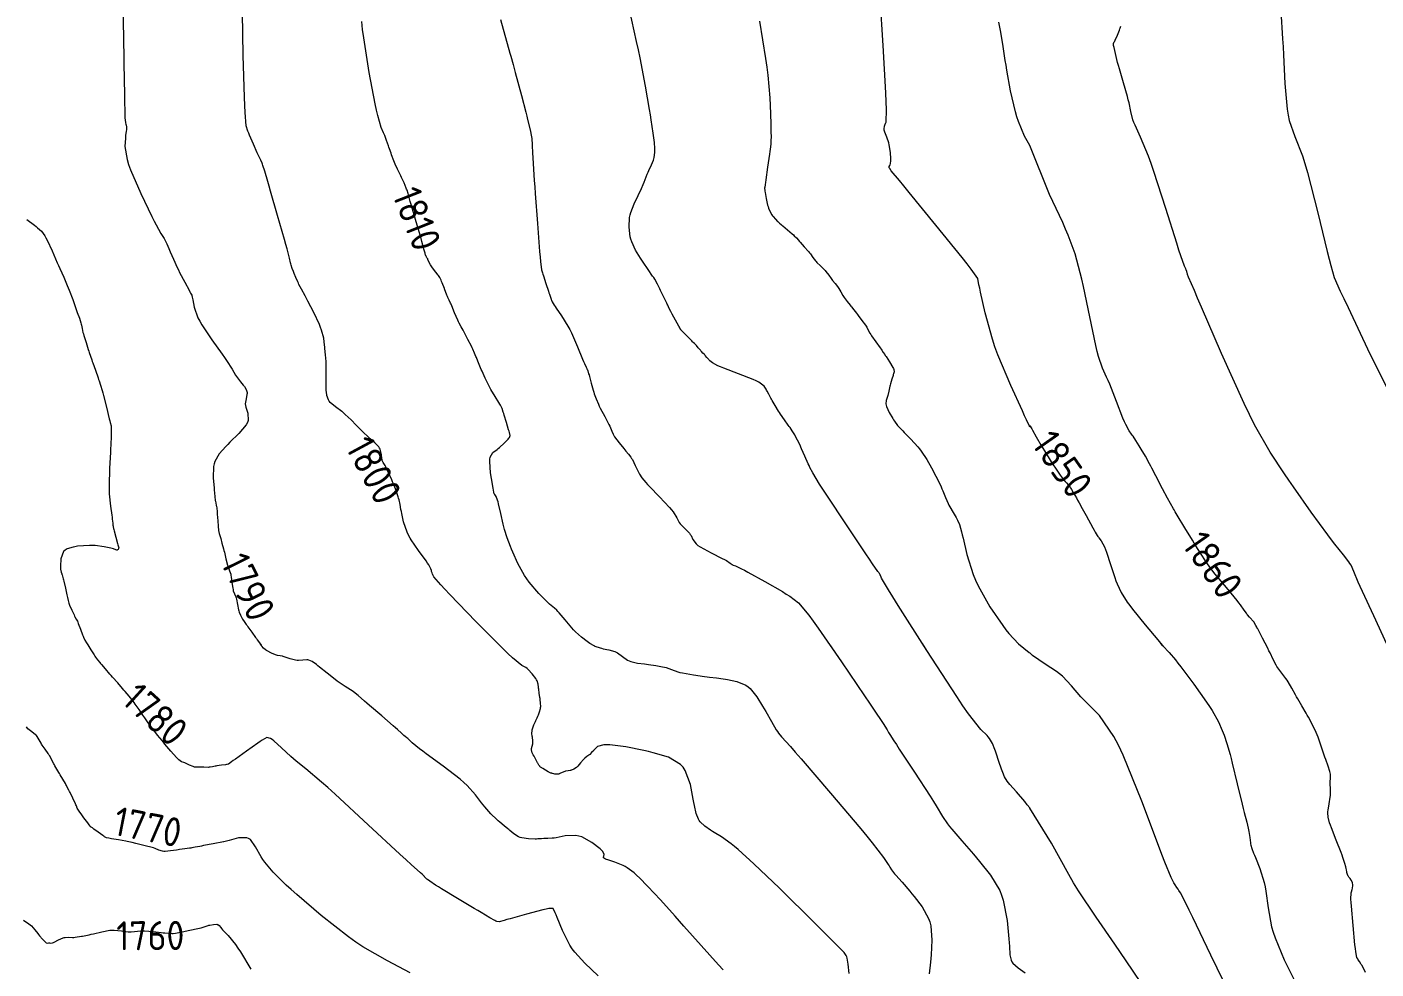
# Model space of a CAD drawing. Header units: millimetres. Extents: x 837477 to 838477, y 1189014 to 1191014.
# Drawn here: x 837868.9 to 838045.3, y 1189229 to 1189352.2 of the extents above; entities that cross this region are included whole.
import ezdxf

# ---------------------------------------------------------------- set-up
doc = ezdxf.new("R2010")
doc.units = ezdxf.units.MM
doc.header["$LTSCALE"] = 0.3
doc.layers.add('COTAS 10', color=252, linetype='Continuous', lineweight=9)
doc.styles.get("Standard").update_dxf_attribs({"font": 'isocp2.shx', "bigfont": '@extfont2.shx'})

msp = doc.modelspace()

# ---------------------------------------------------------------- linework, layer by layer
at = {"layer": 'COTAS 10'}
for points in [[(837881.409, 1189356.671), (837881.513, 1189350.835), (837881.615, 1189344.935), (837881.636, 1189343.753), (837881.653, 1189342.767), (837881.689, 1189340.835), (837881.712, 1189340.263), (837881.722, 1189340.134), (837881.733, 1189340.017), (837881.786, 1189339.7), (837881.84, 1189339.473), (837881.852, 1189339.412), (837881.863, 1189339.353), (837881.894, 1189339.146), (837881.901, 1189338.932), (837881.898, 1189338.868), (837881.892, 1189338.802), (837881.853, 1189338.543), (837881.796, 1189338.076), (837881.78, 1189337.879), (837881.764, 1189337.651), (837881.703, 1189336.583), (837881.983, 1189334.87), (837882.181, 1189334.237), (837882.432, 1189333.534), (837883.776, 1189330.42), (837885.206, 1189327.452), (837885.512, 1189326.84), (837885.778, 1189326.321), (837886.415, 1189325.204), (837886.765, 1189324.684), (837886.851, 1189324.54), (837886.932, 1189324.396), (837887.186, 1189323.877), (837887.453, 1189323.254), (837887.542, 1189323.044), (837887.638, 1189322.818), (837888.041, 1189321.868), (837888.54, 1189320.763), (837888.697, 1189320.439), (837888.861, 1189320.107), (837889.521, 1189318.844), (837890.095, 1189317.785), (837890.205, 1189317.582), (837890.293, 1189317.417), (837890.437, 1189317.15), (837890.443, 1189317.137), (837890.445, 1189317.133), (837890.446, 1189317.129), (837890.454, 1189317.115), (837890.506, 1189316.868), (837890.536, 1189316.718), (837890.572, 1189316.532), (837890.759, 1189315.564), (837891.252, 1189314.182), (837891.482, 1189313.734), (837891.752, 1189313.259), (837893.063, 1189311.309), (837894.426, 1189309.423), (837894.729, 1189308.988), (837895, 1189308.591), (837895.709, 1189307.474), (837896.184, 1189306.69), (837896.308, 1189306.503), (837896.428, 1189306.33), (837896.832, 1189305.812), (837897.176, 1189305.398), (837897.258, 1189305.29), (837897.334, 1189305.185), (837897.56, 1189304.828), (837897.671, 1189304.434), (837897.675, 1189304.305), (837897.667, 1189304.167), (837897.539, 1189303.598), (837897.449, 1189302.926), (837897.465, 1189302.724), (837897.498, 1189302.515), (837897.766, 1189301.699), (837897.823, 1189300.77), (837897.724, 1189300.489), (837897.574, 1189300.197), (837896.618, 1189299.06), (837895.443, 1189297.922), (837895.155, 1189297.63), (837894.884, 1189297.349), (837894.041, 1189296.42), (837893.473, 1189295.412), (837893.375, 1189295.081), (837893.303, 1189294.727), (837893.257, 1189293.264), (837893.363, 1189291.894), (837893.386, 1189291.6), (837893.407, 1189291.342), (837893.46, 1189290.719), (837893.501, 1189290.367), (837893.515, 1189290.28), (837893.529, 1189290.199), (837893.586, 1189289.943), (837893.642, 1189289.707), (837893.656, 1189289.637), (837893.669, 1189289.565), (837893.708, 1189289.291), (837893.749, 1189288.862), (837893.762, 1189288.693), (837893.776, 1189288.502), (837893.835, 1189287.627), (837893.889, 1189286.962), (837893.905, 1189286.755), (837893.927, 1189286.564), (837893.949, 1189286.396), (837894.038, 1189285.972), (837894.15, 1189285.612), (837894.188, 1189285.484), (837894.228, 1189285.343), (837894.398, 1189284.731), (837894.593, 1189283.992), (837894.649, 1189283.772), (837894.706, 1189283.544), (837894.921, 1189282.664), (837895.128, 1189281.859), (837895.181, 1189281.678), (837895.231, 1189281.517), (837895.397, 1189281.086), (837895.537, 1189280.666), (837895.571, 1189280.511), (837895.603, 1189280.34), (837895.703, 1189279.58), (837895.807, 1189278.824), (837895.842, 1189278.655), (837895.879, 1189278.503), (837896.035, 1189278.102), (837896.2, 1189277.716), (837896.243, 1189277.574), (837896.285, 1189277.417), (837896.425, 1189276.726), (837896.564, 1189276.028), (837896.605, 1189275.867), (837896.647, 1189275.72), (837896.808, 1189275.304), (837896.984, 1189274.983), (837897.088, 1189274.807), (837897.289, 1189274.494), (837897.569, 1189274.092), (837897.672, 1189273.948), (837897.786, 1189273.79), (837898.287, 1189273.099), (837898.791, 1189272.409), (837898.906, 1189272.25), (837899.009, 1189272.105), (837899.295, 1189271.699), (837899.507, 1189271.403)], [(838000, 1189299.902), (837999.985, 1189299.956), (837999.983, 1189299.963), (837999.982, 1189299.964), (837999.982, 1189299.966), (837999.979, 1189299.971), (837999.977, 1189299.976), (837999.977, 1189299.977), (837999.976, 1189299.978), (837999.975, 1189299.982), (837999.972, 1189299.989), (837999.97, 1189299.992), (837999.968, 1189299.996), (837999.957, 1189300.013), (837999.574, 1189300.845), (837999.337, 1189301.362), (837999.044, 1189302.003), (837997.513, 1189305.355), (837995.843, 1189309.343), (837995.462, 1189310.385), (837995.116, 1189311.4), (837994.161, 1189314.842), (837993.575, 1189317.517), (837993.462, 1189318.049), (837993.37, 1189318.489), (837993.216, 1189319.325), (837992.365, 1189320.545), (837991.833, 1189321.228), (837991.173, 1189322.06), (837987.722, 1189326.311), (837984.22, 1189330.579), (837983.529, 1189331.422), (837982.959, 1189332.118), (837981.905, 1189333.404), (837981.702, 1189333.688), (837981.668, 1189333.751), (837981.645, 1189333.806), (837981.641, 1189333.952), (837981.703, 1189334.078), (837981.722, 1189334.122), (837981.741, 1189334.17), (837981.814, 1189334.375), (837981.859, 1189334.728), (837981.861, 1189334.869), (837981.859, 1189335.028), (837981.811, 1189335.762), (837981.686, 1189336.596), (837981.634, 1189336.82), (837981.576, 1189337.04), (837981.303, 1189337.809), (837981.056, 1189338.444), (837981.014, 1189338.58), (837980.983, 1189338.699), (837980.963, 1189338.984), (837981.009, 1189339.149), (837981.019, 1189339.192), (837981.028, 1189339.234), (837981.051, 1189339.373), (837981.091, 1189339.516), (837981.11, 1189339.559), (837981.133, 1189339.604), (837981.245, 1189339.78), (837981.262, 1189341.431), (837981.226, 1189342.406), (837981.171, 1189343.605), (837980.824, 1189349.806), (837980.442, 1189356.002)], [(837931.058, 1189270.99), (837927.584, 1189274.494), (837924.189, 1189278.012), (837923.531, 1189278.705), (837922.996, 1189279.277), (837922.081, 1189280.328), (837921.975, 1189280.566), (837921.95, 1189280.625), (837921.926, 1189280.681), (837921.856, 1189280.861), (837921.799, 1189281.038), (837921.785, 1189281.092), (837921.77, 1189281.148), (837921.722, 1189281.369), (837921.441, 1189281.883), (837921.28, 1189282.124), (837921.083, 1189282.407), (837920.071, 1189283.784), (837919.15, 1189285.16), (837919.015, 1189285.361), (837918.79, 1189285.769), (837918.595, 1189286.165), (837918.133, 1189287.495), (837917.898, 1189288.607), (837917.846, 1189288.866), (837917.799, 1189289.104), (837917.678, 1189289.786), (837917.546, 1189290.395), (837917.493, 1189290.587), (837917.433, 1189290.789), (837917.155, 1189291.604), (837916.808, 1189292.495), (837916.704, 1189292.746), (837916.596, 1189292.998), (837916.177, 1189293.923), (837915.798, 1189294.699), (837915.715, 1189294.858), (837915.641, 1189294.993), (837915.455, 1189295.275), (837915.345, 1189295.512), (837915.32, 1189295.618), (837915.297, 1189295.742), (837915.231, 1189296.334), (837915.071, 1189296.997), (837914.987, 1189297.165), (837914.887, 1189297.327), (837914.385, 1189297.856), (837913.784, 1189298.359), (837913.622, 1189298.503), (837913.461, 1189298.651), (837912.894, 1189299.202), (837912.307, 1189299.801), (837912.133, 1189299.979), (837911.953, 1189300.16), (837911.266, 1189300.858), (837910.52, 1189301.559), (837910.304, 1189301.743), (837910.133, 1189301.883), (837910.084, 1189301.922), (837909.256, 1189302.535), (837908.558, 1189303.121), (837908.42, 1189303.283), (837908.305, 1189303.446), (837908.092, 1189304.034), (837908.046, 1189304.516), (837908.037, 1189304.612), (837908.031, 1189304.691), (837908.022, 1189304.839), (837908.026, 1189305.137), (837908.027, 1189305.31), (837908.027, 1189305.523), (837908.03, 1189306.621), (837908.018, 1189307.863), (837908.009, 1189308.168), (837907.999, 1189308.455), (837907.943, 1189309.347), (837907.862, 1189310.154), (837907.835, 1189310.387), (837907.807, 1189310.624), (837907.693, 1189311.514), (837907.418, 1189312.587), (837907.289, 1189312.938), (837907.137, 1189313.314), (837906.399, 1189314.87), (837905.614, 1189316.378), (837905.433, 1189316.724), (837905.267, 1189317.038), (837904.801, 1189317.912), (837904.466, 1189318.557), (837904.383, 1189318.726), (837904.304, 1189318.892), (837904.056, 1189319.457), (837903.85, 1189319.967), (837903.799, 1189320.098), (837903.75, 1189320.225), (837903.591, 1189320.643), (837903.45, 1189321.083), (837903.411, 1189321.222), (837903.372, 1189321.369), (837903.234, 1189321.965), (837902.912, 1189323.215), (837902.757, 1189323.775), (837902.574, 1189324.428), (837901.677, 1189327.559), (837900.758, 1189330.724), (837900.561, 1189331.399), (837900.389, 1189331.985), (837899.979, 1189333.375), (837899.748, 1189334.091), (837899.69, 1189334.253), (837899.634, 1189334.4), (837899.455, 1189334.801), (837899.209, 1189335.3), (837899.112, 1189335.51), (837899.001, 1189335.75), (837898.496, 1189336.874), (837897.995, 1189338.049), (837897.886, 1189338.322), (837897.791, 1189338.571), (837897.557, 1189339.283), (837897.41, 1189341.037), (837897.369, 1189341.945), (837897.329, 1189343.036), (837897.183, 1189348.498), (837897.061, 1189354.081)], [(837986.551, 1189270.683), (837982.824, 1189276.576), (837982.11, 1189277.712), (837981.534, 1189278.633), (837980.604, 1189280.165), (837980.578, 1189280.275), (837980.572, 1189280.298), (837980.567, 1189280.319), (837980.554, 1189280.367), (837980.542, 1189280.396), (837980.537, 1189280.405), (837980.533, 1189280.414), (837980.511, 1189280.448), (837980.489, 1189280.486), (837980.483, 1189280.496), (837980.478, 1189280.507), (837980.46, 1189280.549), (837980.442, 1189280.593), (837980.437, 1189280.606), (837980.431, 1189280.618), (837980.409, 1189280.666), (837980.383, 1189280.716), (837980.367, 1189280.746), (837980.336, 1189280.802), (837980.286, 1189280.87), (837980.267, 1189280.893), (837980.245, 1189280.918), (837980.146, 1189281.021), (837979.448, 1189282.024), (837979.048, 1189282.616), (837978.559, 1189283.345), (837976.047, 1189287.112), (837973.487, 1189290.985), (837972.968, 1189291.781), (837972.531, 1189292.457), (837971.637, 1189293.898), (837971.261, 1189294.634), (837971.151, 1189294.865), (837971.038, 1189295.109), (837970.607, 1189296.086), (837970.185, 1189297.054), (837970.079, 1189297.29), (837969.976, 1189297.514), (837969.641, 1189298.21), (837969.349, 1189298.766), (837969.274, 1189298.901), (837969.201, 1189299.029), (837968.957, 1189299.423), (837968.663, 1189299.847), (837968.558, 1189299.993), (837968.443, 1189300.153), (837967.945, 1189300.833), (837967.412, 1189301.586), (837967.275, 1189301.792), (837967.143, 1189301.996), (837966.708, 1189302.721), (837966.338, 1189303.382), (837966.248, 1189303.545), (837966.164, 1189303.7), (837965.902, 1189304.186), (837965.665, 1189304.613), (837965.597, 1189304.73), (837965.527, 1189304.847), (837965.262, 1189305.265), (837964.586, 1189305.764), (837964.256, 1189305.932), (837963.864, 1189306.113), (837961.934, 1189306.874), (837959.989, 1189307.607), (837959.588, 1189307.771), (837959.247, 1189307.917), (837958.509, 1189308.302), (837958.186, 1189308.575), (837958.107, 1189308.651), (837958.031, 1189308.728), (837957.793, 1189309.004), (837957.587, 1189309.261), (837957.531, 1189309.325), (837957.477, 1189309.385), (837957.285, 1189309.579), (837957.077, 1189309.789), (837957.012, 1189309.861), (837956.944, 1189309.939), (837956.67, 1189310.267), (837956.418, 1189310.572), (837956.314, 1189310.689), (837956.192, 1189310.806), (837956.006, 1189310.975), (837955.917, 1189311.061), (837955.811, 1189311.165), (837955.294, 1189311.685), (837954.784, 1189312.203), (837954.684, 1189312.306), (837954.601, 1189312.392), (837954.448, 1189312.553), (837954.415, 1189312.595), (837954.407, 1189312.606), (837954.4, 1189312.616), (837954.379, 1189312.648), (837954.267, 1189312.851), (837954.201, 1189312.969), (837954.121, 1189313.114), (837953.708, 1189313.86), (837953.27, 1189314.659), (837953.175, 1189314.838), (837953.09, 1189314.998), (837952.879, 1189315.42), (837952.689, 1189315.817), (837952.619, 1189315.961), (837952.541, 1189316.12), (837952.195, 1189316.818), (837951.82, 1189317.572), (837951.725, 1189317.767), (837951.632, 1189317.955), (837951.327, 1189318.582), (837950.968, 1189319.233), (837950.841, 1189319.436), (837950.704, 1189319.649), (837950.11, 1189320.5), (837949.45, 1189321.443), (837949.271, 1189321.715), (837949.094, 1189321.99), (837948.467, 1189323.02), (837947.962, 1189324.129), (837947.862, 1189324.454), (837947.779, 1189324.786), (837947.624, 1189326.051), (837947.698, 1189327.316), (837947.76, 1189327.649), (837947.84, 1189327.974), (837948.28, 1189329.083), (837948.818, 1189330.162), (837948.959, 1189330.468), (837949.098, 1189330.776), (837949.573, 1189331.915), (837950.002, 1189332.966), (837950.111, 1189333.22), (837950.216, 1189333.457), (837950.561, 1189334.179), (837950.821, 1189334.802), (837950.873, 1189334.977), (837950.917, 1189335.153), (837951, 1189335.798), (837950.983, 1189336.58), (837950.963, 1189336.843), (837950.936, 1189337.126), (837950.784, 1189338.315), (837950.508, 1189340.064), (837950.403, 1189340.701), (837950.285, 1189341.403), (837949.756, 1189344.488), (837949.063, 1189348.16), (837948.842, 1189349.232), (837948.608, 1189350.329), (837947.659, 1189354.488)], [(838032.816, 1189354.324), (838033.065, 1189350.64), (838033.126, 1189349.612), (838033.183, 1189348.58), (838033.358, 1189344.824), (838033.652, 1189341.463), (838033.783, 1189340.68), (838033.936, 1189339.96), (838034.67, 1189337.894), (838035.666, 1189335.358), (838035.983, 1189334.342), (838036.319, 1189333.189), (838037.685, 1189327.894), (838038.912, 1189322.841), (838039.16, 1189321.84), (838039.369, 1189321.013), (838039.791, 1189319.467), (838040.608, 1189317.68), (838041.065, 1189316.701), (838041.622, 1189315.512), (838044.469, 1189309.467), (838047.682, 1189303.055)], [(837943.161, 1189271.276), (837942.508, 1189271.613), (837942.318, 1189271.731), (837942.124, 1189271.86), (837941.39, 1189272.419), (837940.599, 1189273.15), (837940.369, 1189273.387), (837940.134, 1189273.64), (837939.247, 1189274.682), (837938.474, 1189275.612), (837938.311, 1189275.795), (837938.171, 1189275.946), (837937.851, 1189276.22), (837937.434, 1189276.554), (837937.233, 1189276.743), (837936.995, 1189276.973), (837935.828, 1189278.15), (837934.551, 1189279.631), (837934.244, 1189280.053), (837933.957, 1189280.479), (837933.089, 1189282.061), (837932.424, 1189283.558), (837932.265, 1189283.931), (837932.117, 1189284.286), (837931.675, 1189285.42), (837931.321, 1189286.528), (837931.228, 1189286.867), (837931.138, 1189287.22), (837930.833, 1189288.613), (837930.564, 1189289.856), (837930.496, 1189290.115), (837930.432, 1189290.336), (837930.223, 1189290.829), (837930.063, 1189291.068), (837930.028, 1189291.13), (837929.999, 1189291.19), (837929.929, 1189291.392), (837929.841, 1189291.893), (837929.8, 1189292.141), (837929.753, 1189292.437), (837929.521, 1189293.901), (837929.397, 1189295.392), (837929.418, 1189295.704), (837929.462, 1189295.973), (837929.818, 1189296.581), (837930.357, 1189296.964), (837930.516, 1189297.09), (837930.679, 1189297.225), (837931.305, 1189297.788), (837931.821, 1189298.324), (837931.915, 1189298.441), (837931.988, 1189298.546), (837932.078, 1189298.814), (837931.975, 1189299.181), (837931.926, 1189299.348), (837931.869, 1189299.544), (837931.59, 1189300.488), (837931.297, 1189301.457), (837931.231, 1189301.668), (837931.172, 1189301.855), (837931.013, 1189302.326), (837930.805, 1189302.755), (837930.715, 1189302.916), (837930.611, 1189303.095), (837930.118, 1189303.892), (837929.561, 1189304.819), (837929.416, 1189305.08), (837929.275, 1189305.343), (837928.801, 1189306.307), (837928.395, 1189307.208), (837928.298, 1189307.431), (837928.207, 1189307.642), (837927.934, 1189308.312), (837927.716, 1189308.865), (837927.66, 1189309.004), (837927.606, 1189309.137), (837927.427, 1189309.564), (837927.193, 1189310.073), (837927.104, 1189310.257), (837927.005, 1189310.459), (837926.561, 1189311.346), (837926.11, 1189312.216), (837926.006, 1189312.408), (837925.912, 1189312.579), (837925.649, 1189313.02), (837925.398, 1189313.48), (837925.312, 1189313.664), (837925.218, 1189313.871), (837924.817, 1189314.823), (837924.434, 1189315.754), (837924.351, 1189315.949), (837924.278, 1189316.116), (837924.098, 1189316.49), (837923.937, 1189316.834), (837923.875, 1189316.982), (837923.806, 1189317.152), (837923.497, 1189317.957), (837923.474, 1189318.017), (837923.184, 1189318.766), (837923.114, 1189318.939), (837923.05, 1189319.091), (837922.877, 1189319.453), (837922.693, 1189319.728), (837922.622, 1189319.824), (837922.543, 1189319.929), (837922.186, 1189320.378), (837921.823, 1189320.858), (837921.74, 1189320.982), (837921.665, 1189321.103), (837921.457, 1189321.506), (837921.321, 1189321.82), (837921.291, 1189321.883), (837921.264, 1189321.937), (837921.195, 1189322.048), (837921.148, 1189322.101), (837921.136, 1189322.118), (837921.123, 1189322.136), (837921.079, 1189322.211), (837921.01, 1189322.408), (837920.983, 1189322.503), (837920.951, 1189322.616), (837920.805, 1189323.171), (837920.532, 1189324.171), (837920.421, 1189324.564), (837920.293, 1189325.007), (837919.701, 1189327.028), (837919.128, 1189328.982), (837919.013, 1189329.383), (837918.916, 1189329.723), (837918.72, 1189330.445), (837918.595, 1189330.853), (837918.542, 1189330.995), (837918.482, 1189331.149), (837918.196, 1189331.811), (837917.862, 1189332.538), (837917.77, 1189332.733), (837917.679, 1189332.926), (837917.354, 1189333.601), (837917.037, 1189334.293), (837916.951, 1189334.496), (837916.866, 1189334.704), (837916.565, 1189335.498), (837916.498, 1189335.689), (837916.287, 1189336.286), (837916.216, 1189336.491), (837916.147, 1189336.689), (837915.919, 1189337.357), (837915.683, 1189338.005), (837915.609, 1189338.19), (837915.531, 1189338.378), (837915.22, 1189339.081), (837914.776, 1189340.62), (837914.615, 1189341.335), (837914.437, 1189342.176), (837913.656, 1189346.26), (837912.929, 1189350.777), (837912.784, 1189351.891), (837912.665, 1189352.945)], [(837930.808, 1189353.18), (837932.036, 1189348.805), (837932.147, 1189348.406), (837932.458, 1189347.285), (837932.743, 1189346.251), (837933.553, 1189343.239), (837934.114, 1189341.063), (837934.242, 1189340.556), (837934.357, 1189340.091), (837934.673, 1189338.753), (837934.862, 1189337.828), (837934.897, 1189337.622), (837934.924, 1189337.438), (837934.96, 1189336.956), (837934.969, 1189336.352), (837934.979, 1189336.091), (837934.994, 1189335.79), (837935.074, 1189334.367), (837935.223, 1189332.134), (837935.281, 1189331.322), (837935.345, 1189330.427), (837935.635, 1189326.497), (837935.918, 1189322.851), (837935.978, 1189322.135), (837936.03, 1189321.546), (837936.152, 1189320.478), (837936.286, 1189320.054), (837936.346, 1189319.871), (837936.415, 1189319.66), (837936.746, 1189318.66), (837937.079, 1189317.663), (837937.149, 1189317.454), (837937.209, 1189317.274), (837937.347, 1189316.863), (837937.429, 1189316.636), (837937.454, 1189316.572), (837937.48, 1189316.506), (837937.583, 1189316.261), (837937.835, 1189315.828), (837937.956, 1189315.644), (837938.099, 1189315.431), (837938.797, 1189314.429), (837939.629, 1189313.091), (837939.856, 1189312.666), (837940.081, 1189312.217), (837940.883, 1189310.4), (837941.536, 1189308.789), (837941.668, 1189308.47), (837941.778, 1189308.207), (837942.001, 1189307.715), (837942.085, 1189307.566), (837942.108, 1189307.518), (837942.131, 1189307.467), (837942.215, 1189307.261), (837942.336, 1189306.879), (837942.383, 1189306.717), (837942.436, 1189306.53), (837942.675, 1189305.655), (837942.94, 1189304.71), (837943.009, 1189304.479), (837943.077, 1189304.262), (837943.306, 1189303.592), (837943.613, 1189302.882), (837943.729, 1189302.641), (837943.859, 1189302.379), (837944.442, 1189301.272), (837944.991, 1189300.226), (837945.1, 1189300.004), (837945.19, 1189299.811), (837945.357, 1189299.356), (837945.53, 1189298.966), (837945.623, 1189298.814), (837945.735, 1189298.642), (837946.305, 1189297.862), (837946.921, 1189297.079), (837947.063, 1189296.906), (837947.193, 1189296.752), (837947.558, 1189296.353), (837947.864, 1189295.961), (837947.956, 1189295.811), (837948.052, 1189295.643), (837948.425, 1189294.89), (837948.796, 1189294.114), (837948.89, 1189293.933), (837948.98, 1189293.766), (837949.275, 1189293.285), (837949.797, 1189292.667), (837950.031, 1189292.414), (837950.302, 1189292.125), (837951.605, 1189290.786), (837952.899, 1189289.406), (837953.165, 1189289.091), (837953.391, 1189288.805), (837953.876, 1189288.016), (837954.182, 1189287.429), (837954.295, 1189287.27), (837954.42, 1189287.113), (837954.977, 1189286.559), (837955.514, 1189286.022), (837955.627, 1189285.875), (837955.724, 1189285.728), (837955.946, 1189285.206), (837956.387, 1189284.622), (837956.622, 1189284.437), (837956.906, 1189284.243), (837958.341, 1189283.455), (837959.793, 1189282.731), (837960.089, 1189282.575), (837960.338, 1189282.44), (837960.852, 1189282.114), (837961.087, 1189281.937), (837961.16, 1189281.896), (837961.236, 1189281.858), (837961.54, 1189281.747), (837962.326, 1189281.384), (837962.706, 1189281.186), (837963.156, 1189280.947), (837965.368, 1189279.732), (837967.669, 1189278.393), (837968.176, 1189278.076), (837968.626, 1189277.781), (837969.78, 1189276.91), (837971.119, 1189275.292), (837971.685, 1189274.526), (837972.336, 1189273.624), (837975.392, 1189269.219)], [(837964.662, 1189352.962), (837965.474, 1189348.075), (837965.637, 1189346.942), (837965.773, 1189345.906), (837966.039, 1189342.962), (837966.115, 1189340.887), (837966.131, 1189340.399), (837966.144, 1189339.948), (837966.174, 1189338.634), (837966.178, 1189337.715), (837966.175, 1189337.515), (837966.17, 1189337.337), (837966.137, 1189336.888), (837966.049, 1189336.245), (837966.009, 1189335.945), (837965.962, 1189335.591), (837965.736, 1189333.874), (837965.516, 1189332.21), (837965.472, 1189331.89), (837965.435, 1189331.631), (837965.366, 1189331.206), (837965.348, 1189331.174), (837965.343, 1189331.163), (837965.339, 1189331.152), (837965.327, 1189331.102), (837965.354, 1189330.866), (837965.374, 1189330.737), (837965.401, 1189330.581), (837965.544, 1189329.785), (837965.732, 1189328.922), (837965.786, 1189328.723), (837965.842, 1189328.541), (837966.052, 1189328.03), (837966.292, 1189327.642), (837966.366, 1189327.539), (837966.444, 1189327.437), (837966.755, 1189327.081), (837967.038, 1189326.793), (837967.099, 1189326.733), (837967.152, 1189326.682), (837967.281, 1189326.569), (837967.49, 1189326.401), (837967.594, 1189326.315), (837967.718, 1189326.212), (837968.333, 1189325.698), (837968.966, 1189325.153), (837969.101, 1189325.031), (837969.219, 1189324.921), (837969.5, 1189324.628), (837969.758, 1189324.322), (837969.862, 1189324.204), (837969.98, 1189324.072), (837970.519, 1189323.474), (837971.078, 1189322.838), (837971.208, 1189322.68), (837971.326, 1189322.532), (837971.663, 1189322.064), (837971.975, 1189321.645), (837972.078, 1189321.527), (837972.188, 1189321.408), (837972.647, 1189320.97), (837973.12, 1189320.517), (837973.239, 1189320.388), (837973.353, 1189320.259), (837973.723, 1189319.779), (837974.057, 1189319.311), (837974.148, 1189319.188), (837974.239, 1189319.069), (837974.563, 1189318.663), (837974.87, 1189318.262), (837974.95, 1189318.146), (837975.028, 1189318.027), (837975.291, 1189317.58), (837975.573, 1189317.107), (837975.662, 1189316.973), (837975.756, 1189316.838), (837976.136, 1189316.336), (837976.523, 1189315.853), (837976.621, 1189315.729), (837976.716, 1189315.609), (837977.025, 1189315.214), (837977.358, 1189314.781), (837977.468, 1189314.638), (837977.585, 1189314.484), (837978.07, 1189313.845), (837978.521, 1189313.22), (837978.617, 1189313.077), (837978.7, 1189312.945), (837978.896, 1189312.575), (837979.118, 1189312.162), (837979.218, 1189312.003), (837979.335, 1189311.825), (837979.895, 1189311.024), (837980.45, 1189310.252), (837980.563, 1189310.092), (837980.66, 1189309.957), (837980.861, 1189309.663), (837981.041, 1189309.387), (837981.123, 1189309.262), (837981.219, 1189309.115), (837981.682, 1189308.413), (837982.114, 1189307.702), (837982.19, 1189307.551), (837982.247, 1189307.42), (837982.297, 1189307.111), (837982.203, 1189306.855), (837982.17, 1189306.757), (837982.134, 1189306.647), (837981.976, 1189306.152), (837981.809, 1189305.567), (837981.766, 1189305.4), (837981.726, 1189305.231), (837981.591, 1189304.606), (837981.46, 1189304.028), (837981.421, 1189303.89), (837981.38, 1189303.761), (837981.223, 1189303.375), (837981.184, 1189302.939), (837981.219, 1189302.779), (837981.273, 1189302.603), (837981.63, 1189301.823), (837982.094, 1189301.021), (837982.215, 1189300.83), (837982.333, 1189300.653), (837982.734, 1189300.124), (837983.231, 1189299.58), (837983.41, 1189299.393), (837983.606, 1189299.19), (837984.464, 1189298.324), (837985.376, 1189297.324), (837985.607, 1189297.036), (837985.828, 1189296.743), (837986.549, 1189295.645), (837987.169, 1189294.551), (837987.328, 1189294.261), (837987.48, 1189293.976), (837987.982, 1189292.994), (837988.416, 1189292.069), (837988.526, 1189291.821), (837988.632, 1189291.575), (837988.977, 1189290.715), (837989.324, 1189289.904), (837989.43, 1189289.689), (837989.541, 1189289.479), (837989.981, 1189288.753), (837990.394, 1189288.084), (837990.488, 1189287.909), (837990.574, 1189287.739), (837990.813, 1189287.16), (837991.073, 1189286.223), (837991.173, 1189285.826), (837991.284, 1189285.37), (837991.786, 1189283.229), (837992.601, 1189280.644), (837992.911, 1189279.908), (837993.257, 1189279.163), (837994.807, 1189276.402), (837996.468, 1189273.944), (837996.882, 1189273.391), (837997.278, 1189272.893), (837998.545, 1189271.553), (837999.921, 1189270.434), (838000, 1189270.373)], [(838029.804, 1189273.537), (838029.68, 1189273.763), (838029.562, 1189273.974), (838029.286, 1189274.423), (838029.106, 1189274.641), (838029.05, 1189274.707), (838028.99, 1189274.775), (838028.747, 1189275.043), (838028.482, 1189275.359), (838028.407, 1189275.458), (838028.333, 1189275.563), (838028.059, 1189275.983), (838027.567, 1189276.668), (838027.353, 1189276.939), (838027.107, 1189277.246), (838025.939, 1189278.651), (838024.752, 1189280.07), (838024.493, 1189280.386), (838024.264, 1189280.669), (838023.69, 1189281.414), (838023.268, 1189282.02), (838023.135, 1189282.215), (838022.995, 1189282.423), (838022.432, 1189283.273), (838021.732, 1189284.366), (838021.506, 1189284.727), (838021.266, 1189285.112), (838020.284, 1189286.716), (838019.285, 1189288.388), (838019.034, 1189288.817), (838018.882, 1189289.084), (838018.796, 1189289.231), (838018.028, 1189290.604), (838017.371, 1189291.827), (838017.203, 1189292.147), (838017.039, 1189292.458), (838016.497, 1189293.514), (838015.978, 1189294.518), (838015.83, 1189294.797), (838015.68, 1189295.075), (838015.123, 1189296.084), (838014.588, 1189297.014), (838014.452, 1189297.243), (838014.321, 1189297.46), (838013.892, 1189298.141), (838013.514, 1189298.699), (838013.415, 1189298.839), (838013.319, 1189298.972), (838012.992, 1189299.401), (838012.55, 1189300.224), (838012.381, 1189300.606), (838012.191, 1189301.055), (838011.337, 1189303.232), (838010.458, 1189305.49), (838010.252, 1189305.99), (838010.063, 1189306.435), (838009.516, 1189307.591), (838008.992, 1189309.109), (838008.818, 1189309.782), (838008.63, 1189310.565), (838007.845, 1189314.307), (838007.024, 1189318.287), (838006.813, 1189319.219), (838006.61, 1189320.079), (838005.938, 1189322.571), (838005.042, 1189324.983), (838004.698, 1189325.793), (838004.312, 1189326.664), (838002.571, 1189330.319), (838000, 1189336.702), (837999.333, 1189337.922), (837998.521, 1189339.835), (837998.318, 1189340.458), (837998.125, 1189341.121), (837997.504, 1189343.849), (837997.018, 1189346.555), (837996.909, 1189347.205), (837996.811, 1189347.81), (837996.55, 1189349.636), (837996.232, 1189351.52), (837996.099, 1189352.162), (837995.946, 1189352.857)], [(838046.687, 1189271.499), (838044.984, 1189275.21), (838043.523, 1189278.383), (838043.22, 1189279.057), (838042.961, 1189279.642), (838042.393, 1189281.017), (838042.011, 1189281.833), (838041.869, 1189282.066), (838041.712, 1189282.302), (838041.017, 1189283.179), (838039.889, 1189284.582), (838039.46, 1189285.15), (838038.98, 1189285.795), (838036.822, 1189288.772), (838034.48, 1189292.093), (838033.884, 1189292.956), (838033.31, 1189293.793), (838031.423, 1189296.61), (838029.393, 1189300.204), (838028.728, 1189301.531), (838028.019, 1189303.003), (838025.085, 1189309.516), (838022.464, 1189315.583), (838021.95, 1189316.773), (838021.53, 1189317.751), (838020.779, 1189319.516), (838020.65, 1189319.857), (838020.622, 1189319.938), (838020.597, 1189320.014), (838020.532, 1189320.237), (838020.459, 1189320.455), (838020.43, 1189320.527), (838020.396, 1189320.604), (838020.237, 1189320.922), (838019.75, 1189322.294), (838019.508, 1189323.035), (838019.22, 1189323.932), (838017.795, 1189328.48), (838016.239, 1189333.296), (838015.868, 1189334.364), (838015.523, 1189335.316), (838014.496, 1189337.795), (838013.779, 1189339.361), (838013.63, 1189339.738), (838013.503, 1189340.09), (838013.222, 1189341.157), (838012.989, 1189342.284), (838012.892, 1189342.674), (838012.781, 1189343.098), (838012.26, 1189344.911), (838011.723, 1189346.734), (838011.602, 1189347.164), (838011.493, 1189347.561), (838011.197, 1189348.725), (838011.028, 1189349.505), (838010.999, 1189349.66), (838010.978, 1189349.788), (838010.966, 1189350.032), (838011.065, 1189350.246), (838011.113, 1189350.355), (838011.171, 1189350.485), (838011.458, 1189351.138), (838011.741, 1189351.804), (838011.797, 1189351.944), (838011.843, 1189352.063), (838011.928, 1189352.333)], [(837868.884, 1189327.055), (837869.871, 1189326.296), (837870.09, 1189326.121), (837870.285, 1189325.962), (837870.793, 1189325.51), (837871.22, 1189324.9), (837871.365, 1189324.64), (837871.522, 1189324.341), (837872.183, 1189322.93), (837872.866, 1189321.388), (837873.037, 1189321.005), (837873.199, 1189320.642), (837873.715, 1189319.491), (837874.176, 1189318.419), (837874.302, 1189318.106), (837874.428, 1189317.786), (837874.881, 1189316.568), (837875.289, 1189315.424), (837875.386, 1189315.149), (837875.477, 1189314.893), (837875.75, 1189314.121), (837875.946, 1189313.52), (837875.988, 1189313.372), (837876.024, 1189313.231), (837876.112, 1189312.788), (837876.223, 1189312.267), (837876.274, 1189312.077), (837876.334, 1189311.868), (837876.622, 1189310.946), (837876.922, 1189310.034), (837876.989, 1189309.831), (837877.048, 1189309.65), (837877.204, 1189309.172), (837877.369, 1189308.683), (837877.434, 1189308.495), (837877.508, 1189308.283), (837877.846, 1189307.328), (837878.19, 1189306.356), (837878.268, 1189306.134), (837878.337, 1189305.932), (837878.525, 1189305.374), (837878.726, 1189304.672), (837878.805, 1189304.38), (837878.893, 1189304.046), (837879.293, 1189302.484), (837879.667, 1189300.998), (837879.739, 1189300.711), (837879.797, 1189300.478), (837879.892, 1189300.085), (837879.897, 1189300.042), (837879.898, 1189300.03), (837879.9, 1189300.017), (837879.905, 1189299.968), (837879.906, 1189299.75), (837879.905, 1189299.631), (837879.903, 1189299.487), (837879.892, 1189298.752), (837879.853, 1189297.551), (837879.834, 1189297.112), (837879.812, 1189296.627), (837879.704, 1189294.492), (837879.64, 1189292.256), (837879.647, 1189291.707), (837879.664, 1189291.189), (837879.812, 1189289.574), (837879.991, 1189288.368), (837880.027, 1189288.107), (837880.058, 1189287.879), (837880.122, 1189287.321), (837880.144, 1189287.035), (837880.148, 1189286.979), (837880.152, 1189286.933), (837880.158, 1189286.849), (837880.215, 1189286.633), (837880.25, 1189286.504), (837880.293, 1189286.345), (837880.52, 1189285.521), (837880.749, 1189284.683), (837880.793, 1189284.515), (837880.83, 1189284.375), (837880.893, 1189284.102), (837880.887, 1189284.012), (837880.88, 1189283.988), (837880.87, 1189283.965), (837880.811, 1189283.882), (837880.721, 1189283.831), (837880.692, 1189283.827), (837880.66, 1189283.828), (837880.527, 1189283.869), (837880.202, 1189283.973), (837880.049, 1189284.013), (837879.869, 1189284.058), (837878.99, 1189284.262), (837877.812, 1189284.42), (837877.443, 1189284.436), (837877.056, 1189284.439), (837875.504, 1189284.352), (837874.149, 1189283.993)], [(837874.881, 1189316.568), (837874.923, 1189316.449)], [(838000, 1189300.096), (838000.018, 1189300.068), (838000.036, 1189300.042), (838000.04, 1189300.036), (838000.045, 1189300.03), (838000.06, 1189300.014), (838000.189, 1189299.794), (838000.265, 1189299.66), (838000.359, 1189299.494), (838000.844, 1189298.633), (838001.513, 1189297.483), (838001.722, 1189297.136), (838001.943, 1189296.777), (838002.826, 1189295.375), (838003.645, 1189294.123), (838003.825, 1189293.858), (838003.984, 1189293.628), (838004.388, 1189293.094), (838004.656, 1189292.787), (838004.802, 1189292.613), (838005.061, 1189292.292), (838005.314, 1189291.952), (838005.383, 1189291.853), (838005.451, 1189291.752), (838005.694, 1189291.369), (838006.099, 1189290.663), (838006.27, 1189290.358), (838006.466, 1189290.005), (838006.878, 1189289.261), (838007.388, 1189288.338), (838008.269, 1189286.736), (838008.44, 1189286.425), (838008.579, 1189286.172), (838008.819, 1189285.735), (838008.921, 1189285.586), (838008.975, 1189285.514), (838009.039, 1189285.428), (838009.36, 1189285.007), (838009.784, 1189284.227), (838009.914, 1189283.915), (838010.049, 1189283.562), (838010.578, 1189281.939), (838011.133, 1189280.223), (838011.283, 1189279.812), (838011.432, 1189279.428), (838011.96, 1189278.268), (838012.755, 1189277.026), (838013.072, 1189276.589), (838013.432, 1189276.112), (838015.082, 1189274.055), (838016.736, 1189272.085), (838017.098, 1189271.664), (838017.419, 1189271.296), (838018.23, 1189270.415), (838019.052, 1189269.463), (838019.378, 1189269.05), (838019.748, 1189268.573), (838021.44, 1189266.31), (838023.136, 1189263.921), (838023.507, 1189263.364), (838023.836, 1189262.852), (838024.669, 1189261.379), (838025.18, 1189260.229), (838025.306, 1189259.921), (838025.424, 1189259.617), (838025.796, 1189258.553), (838026.2, 1189257.113), (838026.339, 1189256.571), (838026.491, 1189255.967), (838027.136, 1189253.267), (838027.764, 1189250.609), (838027.905, 1189250.032), (838028.032, 1189249.523), (838028.37, 1189248.256), (838028.58, 1189247.449), (838028.626, 1189247.23), (838028.666, 1189247.012), (838028.768, 1189246.242), (838028.85, 1189245.561), (838028.878, 1189245.4), (838028.908, 1189245.251), (838029.033, 1189244.813), (838029.278, 1189244.19), (838029.382, 1189243.924), (838029.502, 1189243.618), (838030.069, 1189242.177), (838030.648, 1189240.351), (838030.775, 1189239.803), (838030.889, 1189239.237), (838031.182, 1189237.036), (838031.623, 1189234.585), (838031.829, 1189233.86), (838032.073, 1189233.115), (838033.258, 1189230.258), (838034.727, 1189227.362)], [(837874.923, 1189284.198), (837874.149, 1189283.993), (837873.886, 1189283.825), (837873.672, 1189283.628), (837873.306, 1189282.67), (837873.285, 1189281.7), (837873.289, 1189281.495), (837873.297, 1189281.318), (837873.359, 1189280.911), (837873.442, 1189280.697), (837873.464, 1189280.642), (837873.484, 1189280.589), (837873.552, 1189280.415), (837873.648, 1189280.079), (837873.687, 1189279.924), (837873.731, 1189279.742), (837873.933, 1189278.862), (837874.129, 1189277.97), (837874.168, 1189277.78), (837874.201, 1189277.615), (837874.269, 1189277.225), (837874.359, 1189276.894), (837874.406, 1189276.766), (837874.463, 1189276.622), (837874.749, 1189275.971), (837874.923, 1189275.603)], [(837874.749, 1189275.971), (837875.051, 1189275.334), (837875.119, 1189275.199), (837875.179, 1189275.082), (837875.337, 1189274.807), (837875.489, 1189274.51), (837875.545, 1189274.378), (837875.607, 1189274.225), (837875.883, 1189273.494), (837876.164, 1189272.742), (837876.23, 1189272.576), (837876.291, 1189272.428), (837876.467, 1189272.045), (837876.674, 1189271.688), (837876.753, 1189271.556), (837876.843, 1189271.411), (837877.246, 1189270.765), (837877.666, 1189270.118), (837877.766, 1189269.971), (837877.859, 1189269.838), (837878.134, 1189269.475), (837878.429, 1189269.127), (837878.535, 1189269.003), (837878.651, 1189268.868), (837879.144, 1189268.3)], [(838043.913, 1189228.581), (838043.622, 1189229.18), (838043.406, 1189229.558), (838043.35, 1189229.651), (838043.297, 1189229.74), (838043.12, 1189230.019), (838042.967, 1189230.254), (838042.929, 1189230.314), (838042.892, 1189230.373), (838042.773, 1189230.568), (838042.63, 1189231.317), (838042.578, 1189231.725), (838042.521, 1189232.219), (838042.27, 1189234.728), (838042.057, 1189237.254), (838042.024, 1189237.76), (838042.002, 1189238.181), (838042.017, 1189239.004), (838042.102, 1189239.273), (838042.125, 1189239.345), (838042.147, 1189239.417), (838042.224, 1189239.671), (838042.267, 1189239.919), (838042.268, 1189239.988), (838042.264, 1189240.057), (838042.207, 1189240.308), (838042.103, 1189240.547), (838042.069, 1189240.609), (838042.032, 1189240.67), (838041.88, 1189240.873), (838041.728, 1189241.075), (838041.691, 1189241.134), (838041.657, 1189241.195), (838041.553, 1189241.428), (838041.477, 1189241.659), (838041.461, 1189241.719), (838041.446, 1189241.777), (838041.41, 1189241.973), (838041.364, 1189242.222), (838041.344, 1189242.314), (838041.321, 1189242.415), (838041.209, 1189242.864), (838040.953, 1189243.643), (838040.839, 1189243.953), (838040.706, 1189244.303), (838040.07, 1189245.909), (838039.445, 1189247.505), (838039.319, 1189247.85), (838039.214, 1189248.153), (838039.004, 1189248.894), (838038.98, 1189249.448), (838038.992, 1189249.633), (838039.011, 1189249.831), (838039.147, 1189250.657), (838039.29, 1189251.516), (838039.313, 1189251.734), (838039.33, 1189251.944), (838039.332, 1189252.633), (838039.306, 1189253.23), (838039.305, 1189253.382), (838039.306, 1189253.528), (838039.333, 1189254.006), (838039.31, 1189254.515), (838039.281, 1189254.681), (838039.241, 1189254.857), (838039.013, 1189255.58), (838038.698, 1189256.459), (838038.603, 1189256.733), (838038.505, 1189257.021), (838038.121, 1189258.169), (838037.696, 1189259.352), (838037.572, 1189259.662), (838037.444, 1189259.963), (838036.957, 1189260.986), (838036.438, 1189261.955), (838036.29, 1189262.222), (838036.141, 1189262.489), (838035.587, 1189263.447), (838035.04, 1189264.386), (838034.896, 1189264.64), (838034.754, 1189264.892), (838034.267, 1189265.781), (838033.782, 1189266.611), (838033.641, 1189266.826), (838033.498, 1189267.034), (838032.957, 1189267.734), (838032.446, 1189268.405), (838032.321, 1189268.596), (838032.203, 1189268.789), (838031.835, 1189269.502), (838031.428, 1189270.374), (838031.286, 1189270.666), (838031.13, 1189270.98), (838030.457, 1189272.298), (838029.816, 1189273.513), (838029.804, 1189273.537)], [(837876.753, 1189271.556), (837876.734, 1189271.589)], [(837959.939, 1189228.937), (837959.318, 1189229.598), (837957.027, 1189232.14), (837954.797, 1189234.669), (837954.214, 1189235.324), (837953.646, 1189235.958), (837951.719, 1189238.085), (837950.081, 1189239.84), (837949.695, 1189240.24), (837949.338, 1189240.603), (837948.291, 1189241.604), (837947.382, 1189242.281), (837947.112, 1189242.44), (837946.834, 1189242.586), (837945.763, 1189243.012), (837944.854, 1189243.307), (837944.678, 1189243.37), (837944.535, 1189243.426), (837944.295, 1189243.564), (837944.291, 1189243.688), (837944.297, 1189243.735), (837944.307, 1189243.787), (837944.369, 1189244.023), (837944.174, 1189244.431), (837944.023, 1189244.591), (837943.828, 1189244.773), (837942.772, 1189245.602), (837941.426, 1189246.318), (837941.048, 1189246.429), (837940.668, 1189246.501), (837939.279, 1189246.446), (837938.078, 1189246.209), (837937.817, 1189246.167), (837937.586, 1189246.135), (837937.013, 1189246.107), (837936.655, 1189246.128), (837936.56, 1189246.127), (837936.468, 1189246.123), (837936.15, 1189246.085), (837935.71, 1189246.049), (837935.539, 1189246.047), (837935.348, 1189246.047), (837934.484, 1189246.074), (837933.579, 1189246.201), (837933.363, 1189246.265), (837933.161, 1189246.341), (837932.556, 1189246.718), (837932.049, 1189247.161), (837931.909, 1189247.278), (837931.77, 1189247.393), (837931.27, 1189247.79), (837930.705, 1189248.262), (837930.526, 1189248.425), (837930.336, 1189248.602), (837929.567, 1189249.358), (837928.75, 1189250.251), (837928.531, 1189250.515), (837928.314, 1189250.786), (837927.557, 1189251.821), (837926.456, 1189253.056), (837926.023, 1189253.452), (837925.535, 1189253.871), (837923.307, 1189255.58), (837921.112, 1189257.182), (837920.644, 1189257.534), (837920.237, 1189257.845), (837919.271, 1189258.638), (837918.782, 1189259.089), (837918.676, 1189259.184), (837918.583, 1189259.267), (837918.352, 1189259.461), (837918.191, 1189259.591), (837918.142, 1189259.635), (837918.09, 1189259.681), (837917.889, 1189259.873), (837917.357, 1189260.35), (837917.099, 1189260.575), (837916.791, 1189260.842), (837915.278, 1189262.141), (837913.691, 1189263.501), (837913.338, 1189263.806), (837913.023, 1189264.079), (837912.193, 1189264.807), (837911.58, 1189265.309), (837911.401, 1189265.44), (837911.217, 1189265.568), (837910.519, 1189266.001), (837909.715, 1189266.514), (837909.464, 1189266.692), (837909.201, 1189266.886), (837908.15, 1189267.718), (837907.16, 1189268.521), (837906.936, 1189268.697), (837906.733, 1189268.853), (837906.181, 1189269.247), (837905.744, 1189269.434), (837905.614, 1189269.459), (837905.48, 1189269.472), (837904.962, 1189269.42), (837904.381, 1189269.372), (837904.206, 1189269.386), (837904.026, 1189269.413), (837903.325, 1189269.61), (837902.675, 1189269.834), (837902.526, 1189269.878), (837902.391, 1189269.914), (837902.305, 1189269.929), (837902.016, 1189269.976), (837901.665, 1189270.041), (837901.544, 1189270.079), (837901.414, 1189270.124), (837900.86, 1189270.358), (837900.323, 1189270.634), (837900.204, 1189270.706), (837900.098, 1189270.776), (837899.82, 1189271.013), (837899.621, 1189271.254), (837899.564, 1189271.328), (837899.507, 1189271.403), (837899.374, 1189271.589)], [(837976.38, 1189228.473), (837976.256, 1189229.693), (837976.128, 1189230.468), (837976.077, 1189230.642), (837976.021, 1189230.797), (837975.763, 1189231.206), (837974.873, 1189232.086), (837974.419, 1189232.538), (837973.874, 1189233.08), (837971.152, 1189235.789), (837968.032, 1189238.868), (837967.235, 1189239.644), (837966.468, 1189240.386), (837963.942, 1189242.786), (837961.87, 1189244.655), (837961.389, 1189245.061), (837960.948, 1189245.42), (837959.689, 1189246.314), (837958.752, 1189246.881), (837958.513, 1189247.034), (837958.284, 1189247.184), (837957.528, 1189247.709), (837956.93, 1189248.276), (837956.799, 1189248.452), (837956.683, 1189248.636), (837956.391, 1189249.371), (837956.16, 1189250.431), (837956.082, 1189250.82), (837955.999, 1189251.251), (837955.652, 1189253.152), (837954.975, 1189255.021), (837954.684, 1189255.431), (837954.348, 1189255.796), (837952.762, 1189256.727), (837950.763, 1189257.318), (837950.166, 1189257.468), (837949.552, 1189257.612), (837947.178, 1189258.083), (837945.098, 1189258.356), (837944.669, 1189258.375), (837944.304, 1189258.369), (837943.514, 1189258.144), (837943.165, 1189257.786), (837943.078, 1189257.696), (837942.994, 1189257.611), (837942.726, 1189257.34), (837942.482, 1189257.113), (837942.414, 1189257.056), (837942.345, 1189257.001), (837942.097, 1189256.826), (837941.82, 1189256.604), (837941.735, 1189256.52), (837941.645, 1189256.426), (837941.287, 1189256.005), (837940.917, 1189255.584), (837940.821, 1189255.491), (837940.726, 1189255.407), (837940.404, 1189255.186), (837940.103, 1189255.056), (837940.022, 1189255.03), (837939.942, 1189255.008), (837939.661, 1189254.965), (837939.374, 1189254.918), (837939.291, 1189254.894), (837939.205, 1189254.866), (837938.881, 1189254.726), (837938.574, 1189254.589), (837938.5, 1189254.563), (837938.43, 1189254.542), (837938.215, 1189254.512), (837938.033, 1189254.524), (837937.985, 1189254.53), (837937.936, 1189254.537), (837937.767, 1189254.574), (837937.609, 1189254.614), (837937.569, 1189254.624), (837937.529, 1189254.633), (837937.397, 1189254.662), (837937.214, 1189254.732), (837937.143, 1189254.768), (837937.063, 1189254.812), (837936.698, 1189255.027), (837936.341, 1189255.253), (837936.265, 1189255.303), (837936.199, 1189255.347), (837936.045, 1189255.459), (837935.957, 1189255.544), (837935.934, 1189255.57), (837935.91, 1189255.598), (837935.826, 1189255.71), (837935.721, 1189255.884), (837935.684, 1189255.951), (837935.644, 1189256.027), (837935.471, 1189256.367), (837935.295, 1189256.713), (837935.253, 1189256.791), (837935.213, 1189256.863), (837935.094, 1189257.059), (837935.002, 1189257.217), (837934.979, 1189257.263), (837934.958, 1189257.311), (837934.891, 1189257.496), (837934.863, 1189257.716), (837934.866, 1189257.787), (837934.874, 1189257.862), (837934.943, 1189258.168), (837935.017, 1189258.495), (837935.028, 1189258.583), (837935.035, 1189258.67), (837935.025, 1189258.976), (837934.987, 1189259.288), (837934.976, 1189259.378), (837934.964, 1189259.471), (837934.922, 1189259.821), (837934.934, 1189260.216), (837934.957, 1189260.338), (837934.988, 1189260.465), (837935.173, 1189260.965), (837935.383, 1189261.429), (837935.431, 1189261.533), (837935.474, 1189261.626), (837935.59, 1189261.871), (837935.693, 1189262.099), (837935.727, 1189262.181), (837935.763, 1189262.271), (837935.915, 1189262.661), (837936.038, 1189263.105), (837936.057, 1189263.228), (837936.069, 1189263.352), (837936.056, 1189263.798), (837935.995, 1189264.272), (837935.977, 1189264.413), (837935.958, 1189264.558), (837935.883, 1189265.115), (837935.812, 1189265.654), (837935.794, 1189265.787), (837935.778, 1189265.913), (837935.73, 1189266.309), (837935.589, 1189266.726), (837935.515, 1189266.865), (837935.425, 1189267.013), (837934.973, 1189267.634), (837934.427, 1189268.222), (837934.278, 1189268.351), (837934.13, 1189268.464), (837933.603, 1189268.749), (837932.363, 1189269.744), (837931.765, 1189270.305), (837931.058, 1189270.99), (837930.465, 1189271.589)], [(837942.555, 1189271.589), (837943.161, 1189271.276), (837943.821, 1189271.038), (837944.016, 1189270.981), (837944.216, 1189270.928), (837944.981, 1189270.772), (837945.741, 1189270.56), (837945.938, 1189270.472), (837946.129, 1189270.372), (837946.769, 1189269.904), (837947.432, 1189269.438), (837947.638, 1189269.339), (837947.853, 1189269.253), (837948.709, 1189269.05), (837949.637, 1189268.93), (837949.897, 1189268.897), (837950.158, 1189268.862), (837951.113, 1189268.737), (837952.013, 1189268.577), (837952.239, 1189268.521), (837952.455, 1189268.46), (837953.154, 1189268.196), (837953.981, 1189267.911), (837954.277, 1189267.836), (837954.603, 1189267.763), (837956.025, 1189267.515), (837957.473, 1189267.311), (837957.816, 1189267.266), (837958.133, 1189267.226), (837959.068, 1189267.122), (837959.94, 1189267.005), (837960.217, 1189266.956), (837960.51, 1189266.9), (837961.697, 1189266.64), (837962.882, 1189266.149), (837963.174, 1189265.948), (837963.45, 1189265.718), (837964.316, 1189264.655), (837965.073, 1189263.399), (837965.28, 1189263.048), (837965.486, 1189262.697), (837966.222, 1189261.417), (837966.868, 1189260.329), (837967.018, 1189260.098), (837967.155, 1189259.897), (837967.543, 1189259.426), (837968.714, 1189258.126), (837969.344, 1189257.403), (837970.107, 1189256.522), (837973.967, 1189252.03), (837977.904, 1189247.381), (837978.717, 1189246.402), (837979.408, 1189245.556), (837980.9, 1189243.612), (837981.485, 1189242.714), (837981.605, 1189242.527), (837981.707, 1189242.368), (837981.924, 1189242.014), (837982.196, 1189241.656), (837982.333, 1189241.493), (837982.496, 1189241.303), (837983.309, 1189240.384), (837984.313, 1189239.226), (837984.597, 1189238.884), (837984.884, 1189238.534), (837985.942, 1189237.191), (837986.791, 1189235.665), (837986.946, 1189235.199), (837987.066, 1189234.714), (837987.212, 1189232.805), (837987.11, 1189230.896), (837987.074, 1189230.411), (837987.036, 1189229.945), (837986.869, 1189228.42)], [(837973.748, 1189271.589), (837975.392, 1189269.219), (837978.42, 1189264.756), (837979.054, 1189263.816), (837979.598, 1189263.006), (837980.824, 1189261.148), (837981.354, 1189260.305), (837981.461, 1189260.134), (837981.55, 1189259.989), (837981.726, 1189259.691), (837982.254, 1189258.864), (837982.565, 1189258.385), (837982.948, 1189257.798), (837984.925, 1189254.78), (837986.977, 1189251.629), (837987.406, 1189250.959), (837987.774, 1189250.378), (837988.605, 1189249.009), (837989.257, 1189248.034), (837989.514, 1189247.701), (837989.803, 1189247.341), (837991.124, 1189245.81), (837992.636, 1189244.082), (837993.046, 1189243.597), (837993.452, 1189243.109), (837994.89, 1189241.326), (837996.083, 1189239.323), (837996.334, 1189238.697), (837996.552, 1189238.041), (837997.056, 1189235.413), (837997.283, 1189232.998), (837997.326, 1189232.475), (837997.361, 1189232.017), (837997.415, 1189230.889), (837997.578, 1189230.194), (837997.681, 1189230.008), (837997.81, 1189229.826), (837998.485, 1189229.19), (837999.411, 1189228.554)], [(838015.516, 1189225.815), (838012.615, 1189230.119), (838011.862, 1189231.223), (838011.131, 1189232.288), (838008.671, 1189235.815), (838006.37, 1189239.292), (838005.738, 1189240.325), (838005.109, 1189241.389), (838002.856, 1189245.486), (838000, 1189250.098), (837999.998, 1189250.101), (837999.679, 1189250.53), (837999.365, 1189250.935), (837998.28, 1189252.201), (837997.401, 1189253.177), (837997.217, 1189253.401), (837997.059, 1189253.603), (837996.704, 1189254.166), (837996.477, 1189254.738), (837996.4, 1189254.948), (837996.317, 1189255.179), (837995.967, 1189256.197), (837995.602, 1189257.26), (837995.51, 1189257.519), (837995.422, 1189257.763), (837995.135, 1189258.517), (837994.745, 1189259.198), (837994.592, 1189259.396), (837994.419, 1189259.597), (837993.631, 1189260.359), (837991.988, 1189262.421), (837991.276, 1189263.443), (837990.453, 1189264.66), (837986.551, 1189270.683), (837985.978, 1189271.589)], [(837998.545, 1189271.553), (837998.511, 1189271.589)], [(838017.419, 1189271.296), (838017.164, 1189271.589)], [(838031.13, 1189270.98), (838030.819, 1189271.589)], [(838026.156, 1189225.761), (838023.681, 1189230.862), (838021.319, 1189235.787), (838020.849, 1189236.756), (838020.459, 1189237.553), (838019.715, 1189239.004), (838019.505, 1189239.317), (838019.451, 1189239.395), (838019.4, 1189239.471), (838019.229, 1189239.715), (838019.022, 1189240.05), (838018.946, 1189240.182), (838018.863, 1189240.332), (838018.5, 1189241.014), (838017.658, 1189243.03), (838017.274, 1189244.021), (838016.824, 1189245.199), (838014.652, 1189251.014), (838012.22, 1189257.008), (838011.606, 1189258.298), (838011.018, 1189259.429), (838009.111, 1189262.179), (838007.495, 1189263.813), (838007.091, 1189264.24), (838006.706, 1189264.655), (838005.474, 1189266.064), (838004.271, 1189267.316), (838003.904, 1189267.633), (838003.524, 1189267.936), (838002.029, 1189268.925), (838000.388, 1189270.048), (838000, 1189270.367)], [(837943.597, 1189228.142), (837941.855, 1189229.802), (837940.522, 1189231.241), (837940.195, 1189231.694), (837939.887, 1189232.17), (837938.926, 1189234.085), (837938.228, 1189235.783), (837938.085, 1189236.122), (837937.965, 1189236.404), (837937.712, 1189236.95), (837937.11, 1189236.946), (837936.769, 1189236.882), (837936.352, 1189236.79), (837934.218, 1189236.232), (837932.07, 1189235.628), (837931.645, 1189235.508), (837931.292, 1189235.408), (837930.632, 1189235.217), (837930.331, 1189235.263), (837930.206, 1189235.313), (837930.063, 1189235.379), (837929.395, 1189235.752), (837928.273, 1189236.429), (837927.843, 1189236.687), (837927.362, 1189236.976), (837925.198, 1189238.274), (837923.118, 1189239.53), (837922.692, 1189239.793), (837922.329, 1189240.018), (837921.559, 1189240.526), (837921.262, 1189240.758), (837921.197, 1189240.81), (837921.141, 1189240.857), (837921.002, 1189240.98), (837920.917, 1189241.074), (837920.894, 1189241.101), (837920.871, 1189241.13), (837920.792, 1189241.238), (837920.676, 1189241.368), (837920.631, 1189241.409), (837920.58, 1189241.453), (837920.346, 1189241.632), (837919.136, 1189242.714), (837918.468, 1189243.328), (837917.657, 1189244.077), (837913.527, 1189247.917), (837909.192, 1189251.912), (837908.252, 1189252.759), (837907.425, 1189253.494), (837905.375, 1189255.213), (837904.087, 1189256.234), (837903.74, 1189256.529), (837903.396, 1189256.83), (837902.189, 1189257.961), (837901.176, 1189258.876), (837900.956, 1189259.04), (837900.761, 1189259.166), (837900.274, 1189259.301), (837899.669, 1189258.958), (837899.4, 1189258.783), (837899.087, 1189258.574), (837897.592, 1189257.529), (837896.147, 1189256.499), (837895.866, 1189256.298), (837895.637, 1189256.134), (837895.24, 1189255.848), (837895.062, 1189255.794), (837894.971, 1189255.776), (837894.862, 1189255.758), (837894.316, 1189255.681), (837893.735, 1189255.599), (837893.604, 1189255.577), (837893.486, 1189255.556), (837893.168, 1189255.481), (837892.849, 1189255.427), (837892.732, 1189255.418), (837892.602, 1189255.413), (837892.026, 1189255.417), (837891.472, 1189255.431), (837891.254, 1189255.431), (837891.023, 1189255.417), (837890.809, 1189255.449), (837890.719, 1189255.477), (837890.616, 1189255.514), (837890.134, 1189255.718), (837889.633, 1189255.94), (837889.518, 1189255.988), (837889.414, 1189256.03), (837889.121, 1189256.137), (837888.771, 1189256.39), (837888.629, 1189256.525), (837888.469, 1189256.688), (837887.729, 1189257.512), (837886.936, 1189258.452), (837886.741, 1189258.688), (837886.558, 1189258.914), (837885.986, 1189259.643), (837885.494, 1189260.292), (837885.361, 1189260.467), (837885.229, 1189260.641), (837884.764, 1189261.252), (837884.3, 1189261.88), (837884.169, 1189262.065), (837884.037, 1189262.254), (837883.549, 1189262.974), (837883.053, 1189263.695), (837882.915, 1189263.885), (837882.777, 1189264.07), (837882.276, 1189264.702), (837881.739, 1189265.339), (837881.578, 1189265.526), (837881.411, 1189265.719), (837880.762, 1189266.455), (837880.1, 1189267.203), (837879.924, 1189267.403), (837879.752, 1189267.599), (837879.157, 1189268.283), (837879.144, 1189268.3)], [(837875.966, 1189249.342), (837875.822, 1189249.535), (837875.719, 1189249.681), (837875.635, 1189249.806), (837875.479, 1189250.083), (837875.367, 1189250.366), (837875.31, 1189250.495), (837875.241, 1189250.646), (837874.897, 1189251.375), (837874.538, 1189252.117), (837874.459, 1189252.276), (837874.39, 1189252.416), (837874.215, 1189252.754), (837874.05, 1189253.049), (837873.987, 1189253.161), (837873.916, 1189253.287), (837873.6, 1189253.851), (837873.257, 1189254.45), (837873.17, 1189254.598), (837873.086, 1189254.739), (837872.813, 1189255.18), (837872.561, 1189255.6), (837872.49, 1189255.727), (837872.42, 1189255.858), (837872.162, 1189256.369), (837871.871, 1189256.913), (837871.779, 1189257.065), (837871.681, 1189257.218), (837871.287, 1189257.776), (837870.907, 1189258.311), (837870.818, 1189258.449), (837870.736, 1189258.583), (837870.499, 1189259.031), (837870.232, 1189259.446), (837870.131, 1189259.559), (837870.019, 1189259.67), (837869.517, 1189260.067), (837869.023, 1189260.466), (837868.915, 1189260.58), (837868.819, 1189260.696)], [(837919.003, 1189228.552), (837916.039, 1189230.1), (837912.822, 1189231.953), (837911.892, 1189232.573), (837910.943, 1189233.24), (837907.373, 1189236.039), (837904.17, 1189238.794), (837903.453, 1189239.434), (837902.809, 1189240.021), (837901.099, 1189241.697), (837899.998, 1189243.015), (837899.738, 1189243.375), (837899.499, 1189243.734), (837898.797, 1189245.014), (837898.108, 1189245.964), (837897.876, 1189246.115), (837897.626, 1189246.217), (837896.575, 1189246.18), (837895.351, 1189245.846), (837894.993, 1189245.76), (837894.626, 1189245.678), (837894.608, 1189245.675), (837893.23, 1189245.403), (837891.988, 1189245.181), (837891.718, 1189245.131), (837891.48, 1189245.086), (837890.889, 1189244.965), (837890.451, 1189244.878), (837890.31, 1189244.854), (837890.16, 1189244.831), (837889.548, 1189244.749), (837888.856, 1189244.66), (837888.655, 1189244.632), (837888.452, 1189244.603), (837887.685, 1189244.485), (837886.971, 1189244.426), (837886.8, 1189244.433), (837886.64, 1189244.451), (837886.162, 1189244.602), (837885.641, 1189244.82), (837885.455, 1189244.881), (837885.25, 1189244.942), (837884.359, 1189245.162), (837883.484, 1189245.36), (837883.29, 1189245.406), (837883.117, 1189245.449), (837882.665, 1189245.573), (837882.197, 1189245.689), (837882.013, 1189245.727), (837881.807, 1189245.766), (837880.868, 1189245.929), (837879.964, 1189246.081), (837879.779, 1189246.114), (837879.623, 1189246.142), (837879.298, 1189246.212), (837879.048, 1189246.347), (837878.939, 1189246.418), (837878.814, 1189246.502), (837878.221, 1189246.926), (837877.649, 1189247.343), (837877.538, 1189247.424), (837877.447, 1189247.489), (837877.288, 1189247.6), (837877.264, 1189247.613), (837877.257, 1189247.617), (837877.251, 1189247.622), (837877.23, 1189247.642), (837877.21, 1189247.667), (837877.205, 1189247.675), (837877.2, 1189247.684), (837877.181, 1189247.717), (837877.042, 1189247.91), (837876.96, 1189248.019), (837876.86, 1189248.152), (837876.343, 1189248.833), (837875.966, 1189249.342)], [(837868.437, 1189235.419), (837869.16, 1189234.945), (837869.33, 1189234.81), (837869.486, 1189234.674), (837869.939, 1189234.173), (837870.313, 1189233.675), (837870.418, 1189233.541), (837870.525, 1189233.409), (837870.92, 1189232.95), (837871.271, 1189232.599), (837871.349, 1189232.536), (837871.42, 1189232.488), (837871.61, 1189232.437), (837871.753, 1189232.467), (837871.794, 1189232.469), (837871.836, 1189232.47), (837871.994, 1189232.449), (837872.252, 1189232.488), (837872.357, 1189232.525), (837872.476, 1189232.574), (837873.027, 1189232.846), (837873.623, 1189233.112), (837873.77, 1189233.156), (837873.909, 1189233.189), (837874.348, 1189233.201), (837874.845, 1189233.18), (837875.021, 1189233.191), (837875.213, 1189233.209), (837876.048, 1189233.337), (837876.172, 1189233.363), (837877.024, 1189233.534), (837877.306, 1189233.595), (837877.593, 1189233.66), (837878.671, 1189233.919), (837879.745, 1189234.108), (837880.03, 1189234.128), (837880.309, 1189234.135), (837881.268, 1189234.042), (837882.114, 1189233.92), (837882.32, 1189233.908), (837882.515, 1189233.905), (837883.788, 1189234.045), (837884.023, 1189234.047), (837884.28, 1189234.04), (837885.388, 1189233.947), (837886.466, 1189233.822), (837886.704, 1189233.795), (837886.915, 1189233.772), (837887.462, 1189233.718), (837887.819, 1189233.704), (837887.911, 1189233.706), (837888, 1189233.711), (837888.298, 1189233.75), (837888.759, 1189233.842), (837888.951, 1189233.879), (837889.171, 1189233.922), (837890.199, 1189234.12), (837891.241, 1189234.337), (837891.47, 1189234.392), (837891.674, 1189234.444), (837892.196, 1189234.612), (837892.579, 1189234.746), (837892.695, 1189234.776), (837892.815, 1189234.804), (837893.287, 1189234.88), (837893.702, 1189234.896), (837893.787, 1189234.886), (837893.858, 1189234.869), (837894.007, 1189234.755), (837894.227, 1189234.459), (837894.344, 1189234.328), (837894.485, 1189234.175), (837895.172, 1189233.47), (837895.195, 1189233.445), (837896.176, 1189232.239), (837896.488, 1189231.786), (837896.818, 1189231.281), (837898.152, 1189229.027)]]:
    msp.add_lwpolyline(points, dxfattribs=at)

# ---------------------------------------------------------------- texts
at = {"layer": 'COTAS 10', "char_height": 3.8, "attachment_point": 7}
for s, insert, rotation in [('1810', (837916.576, 1189330.316), 291.54877), ('1850', (838000.11, 1189297.694), 305.05721), ('1800', (837910.449, 1189297.292), 298.34494), ('1860', (838019.77, 1189284.514), 305.09394), ('1790', (837894.135, 1189282.176), 296.30165), ('1780', (837881.065, 1189263.97), 317.57445), ('1770', (837880.004, 1189246.612), 348.87209), ('1760', (837880.583, 1189231.488), 0.3287)]:
    msp.add_mtext(s, dxfattribs=dict(at, insert=insert, rotation=rotation))

doc.saveas('drawing.dxf')
